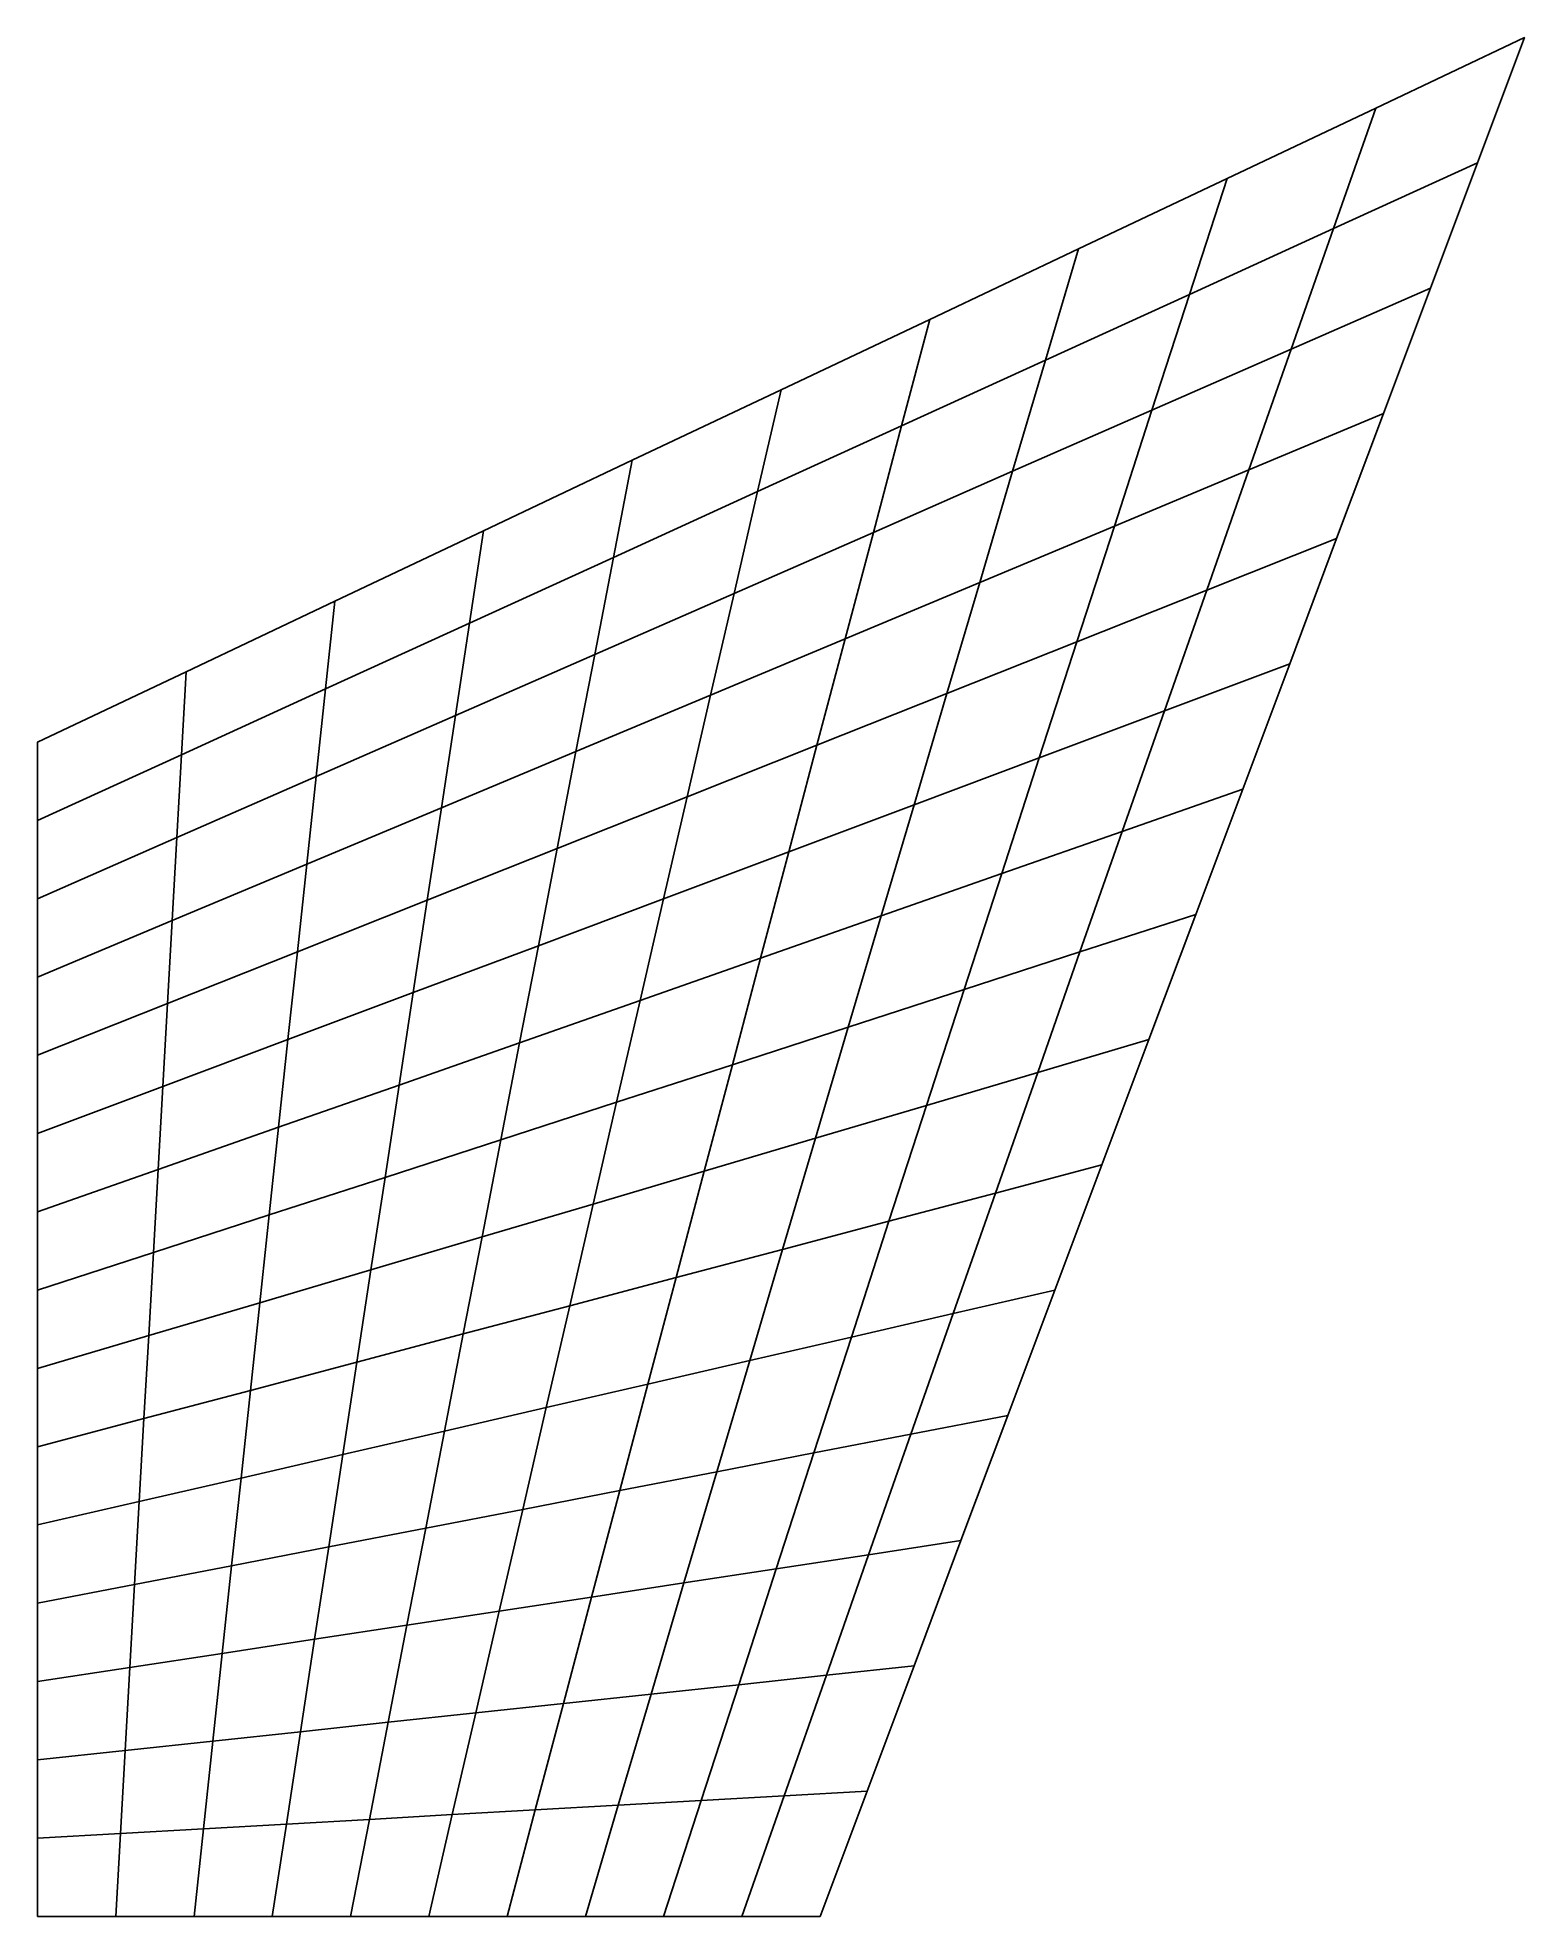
# Model space of a CAD drawing. Header units: metres. Extents: x 0 to 475, y 0 to 600.
import ezdxf

# ---------------------------------------------------------------- set-up
doc = ezdxf.new("R2010")
doc.units = ezdxf.units.M

msp = doc.modelspace()

# ---------------------------------------------------------------- linework, layer by layer
for p, q in [((475, 600, -350), (427.5, 577.5, -290)), ((460, 560, -320), (475, 600, -350)), ((427.5, 577.5, -290), (380, 555, -230)), ((414, 539, -266), (427.5, 577.5, -290)), ((427.5, 577.5, -290), (414, 539, -266)), ((460, 560, -320), (414, 539, -266)), ((414, 539, -266), (460, 560, -320)), ((445, 520, -290), (460, 560, -320)), ((380, 555, -230), (332.5, 532.5, -170)), ((368, 518, -212), (380, 555, -230)), ((380, 555, -230), (368, 518, -212)), ((414, 539, -266), (368, 518, -212)), ((368, 518, -212), (414, 539, -266)), ((400.5, 500.5, -242), (414, 539, -266)), ((414, 539, -266), (400.5, 500.5, -242)), ((332.5, 532.5, -170), (285, 510, -110)), ((322, 497, -158), (332.5, 532.5, -170)), ((332.5, 532.5, -170), (322, 497, -158)), ((368, 518, -212), (322, 497, -158)), ((322, 497, -158), (368, 518, -212)), ((356, 481, -194), (368, 518, -212)), ((368, 518, -212), (356, 481, -194)), ((445, 520, -290), (400.5, 500.5, -242)), ((400.5, 500.5, -242), (445, 520, -290)), ((430, 480, -260), (445, 520, -290)), ((285, 510, -110), (237.5, 487.5, -50)), ((276, 476, -104), (285, 510, -110)), ((285, 510, -110), (276, 476, -104)), ((400.5, 500.5, -242), (356, 481, -194)), ((356, 481, -194), (400.5, 500.5, -242)), ((387, 462, -218), (400.5, 500.5, -242)), ((400.5, 500.5, -242), (387, 462, -218)), ((322, 497, -158), (276, 476, -104)), ((276, 476, -104), (322, 497, -158)), ((311.5, 461.5, -146), (322, 497, -158)), ((322, 497, -158), (311.5, 461.5, -146)), ((237.5, 487.5, -50), (190, 465, 10)), ((230, 455, -50), (237.5, 487.5, -50)), ((237.5, 487.5, -50), (230, 455, -50)), ((356, 481, -194), (311.5, 461.5, -146)), ((311.5, 461.5, -146), (356, 481, -194)), ((344, 444, -176), (356, 481, -194)), ((356, 481, -194), (344, 444, -176)), ((430, 480, -260), (387, 462, -218)), ((387, 462, -218), (430, 480, -260)), ((415, 440, -230), (430, 480, -260)), ((276, 476, -104), (230, 455, -50)), ((230, 455, -50), (276, 476, -104)), ((267, 442, -98), (276, 476, -104)), ((276, 476, -104), (267, 442, -98)), ((190, 465, 10), (142.5, 442.5, 70)), ((184, 434, 4), (190, 465, 10)), ((190, 465, 10), (184, 434, 4)), ((387, 462, -218), (344, 444, -176)), ((344, 444, -176), (387, 462, -218)), ((373.5, 423.5, -194), (387, 462, -218)), ((387, 462, -218), (373.5, 423.5, -194)), ((311.5, 461.5, -146), (267, 442, -98)), ((267, 442, -98), (311.5, 461.5, -146)), ((301, 426, -134), (311.5, 461.5, -146)), ((311.5, 461.5, -146), (301, 426, -134)), ((230, 455, -50), (184, 434, 4)), ((184, 434, 4), (230, 455, -50)), ((222.5, 422.5, -50), (230, 455, -50)), ((230, 455, -50), (222.5, 422.5, -50)), ((344, 444, -176), (301, 426, -134)), ((301, 426, -134), (344, 444, -176)), ((332, 407, -158), (344, 444, -176)), ((344, 444, -176), (332, 407, -158)), ((142.5, 442.5, 70), (95, 420, 130)), ((138, 413, 58), (142.5, 442.5, 70)), ((142.5, 442.5, 70), (138, 413, 58)), ((267, 442, -98), (222.5, 422.5, -50)), ((222.5, 422.5, -50), (267, 442, -98)), ((258, 408, -92), (267, 442, -98)), ((267, 442, -98), (258, 408, -92)), ((415, 440, -230), (373.5, 423.5, -194)), ((373.5, 423.5, -194), (415, 440, -230)), ((400, 400, -200), (415, 440, -230)), ((184, 434, 4), (138, 413, 58)), ((138, 413, 58), (184, 434, 4)), ((178, 403, -2), (184, 434, 4)), ((184, 434, 4), (178, 403, -2)), ((301, 426, -134), (258, 408, -92)), ((258, 408, -92), (301, 426, -134)), ((290.5, 390.5, -122), (301, 426, -134)), ((301, 426, -134), (290.5, 390.5, -122)), ((95, 420, 130), (47.5, 397.5, 190)), ((92, 392, 112), (95, 420, 130)), ((95, 420, 130), (92, 392, 112)), ((222.5, 422.5, -50), (178, 403, -2)), ((178, 403, -2), (222.5, 422.5, -50)), ((215, 390, -50), (222.5, 422.5, -50)), ((222.5, 422.5, -50), (215, 390, -50)), ((373.5, 423.5, -194), (332, 407, -158)), ((332, 407, -158), (373.5, 423.5, -194)), ((360, 385, -170), (373.5, 423.5, -194)), ((373.5, 423.5, -194), (360, 385, -170)), ((138, 413, 58), (92, 392, 112)), ((92, 392, 112), (138, 413, 58)), ((133.5, 383.5, 46), (138, 413, 58)), ((138, 413, 58), (133.5, 383.5, 46)), ((258, 408, -92), (215, 390, -50)), ((215, 390, -50), (258, 408, -92)), ((249, 374, -86), (258, 408, -92)), ((258, 408, -92), (249, 374, -86)), ((178, 403, -2), (133.5, 383.5, 46)), ((133.5, 383.5, 46), (178, 403, -2)), ((172, 372, -8), (178, 403, -2)), ((178, 403, -2), (172, 372, -8)), ((332, 407, -158), (290.5, 390.5, -122)), ((290.5, 390.5, -122), (332, 407, -158)), ((320, 370, -140), (332, 407, -158)), ((332, 407, -158), (320, 370, -140)), ((47.5, 397.5, 190), (0, 375, 250)), ((46, 371, 166), (47.5, 397.5, 190)), ((47.5, 397.5, 190), (46, 371, 166)), ((400, 400, -200), (360, 385, -170)), ((360, 385, -170), (400, 400, -200)), ((385, 360, -170), (400, 400, -200)), ((92, 392, 112), (46, 371, 166)), ((46, 371, 166), (92, 392, 112)), ((89, 364, 94), (92, 392, 112)), ((92, 392, 112), (89, 364, 94)), ((215, 390, -50), (172, 372, -8)), ((172, 372, -8), (215, 390, -50)), ((207.5, 357.5, -50), (215, 390, -50)), ((215, 390, -50), (207.5, 357.5, -50)), ((290.5, 390.5, -122), (249, 374, -86)), ((249, 374, -86), (290.5, 390.5, -122)), ((280, 355, -110), (290.5, 390.5, -122)), ((290.5, 390.5, -122), (280, 355, -110)), ((360, 385, -170), (320, 370, -140)), ((320, 370, -140), (360, 385, -170)), ((346.5, 346.5, -146), (360, 385, -170)), ((360, 385, -170), (346.5, 346.5, -146)), ((133.5, 383.5, 46), (89, 364, 94)), ((89, 364, 94), (133.5, 383.5, 46)), ((129, 354, 34), (133.5, 383.5, 46)), ((133.5, 383.5, 46), (129, 354, 34)), ((0, 375, 250), (0, 350, 220)), ((172, 372, -8), (129, 354, 34)), ((129, 354, 34), (172, 372, -8)), ((166, 341, -14), (172, 372, -8)), ((172, 372, -8), (166, 341, -14)), ((249, 374, -86), (207.5, 357.5, -50)), ((207.5, 357.5, -50), (249, 374, -86)), ((240, 340, -80), (249, 374, -86)), ((249, 374, -86), (240, 340, -80)), ((46, 371, 166), (0, 350, 220)), ((0, 350, 220), (46, 371, 166)), ((44.5, 344.5, 142), (46, 371, 166)), ((46, 371, 166), (44.5, 344.5, 142)), ((320, 370, -140), (280, 355, -110)), ((280, 355, -110), (320, 370, -140)), ((308, 333, -122), (320, 370, -140)), ((320, 370, -140), (308, 333, -122)), ((89, 364, 94), (44.5, 344.5, 142)), ((44.5, 344.5, 142), (89, 364, 94)), ((86, 336, 76), (89, 364, 94)), ((89, 364, 94), (86, 336, 76)), ((385, 360, -170), (346.5, 346.5, -146)), ((346.5, 346.5, -146), (385, 360, -170)), ((370, 320, -140), (385, 360, -170)), ((129, 354, 34), (86, 336, 76)), ((86, 336, 76), (129, 354, 34)), ((124.5, 324.5, 22), (129, 354, 34)), ((129, 354, 34), (124.5, 324.5, 22)), ((207.5, 357.5, -50), (166, 341, -14)), ((166, 341, -14), (207.5, 357.5, -50)), ((200, 325, -50), (207.5, 357.5, -50)), ((207.5, 357.5, -50), (200, 325, -50)), ((280, 355, -110), (240, 340, -80)), ((240, 340, -80), (280, 355, -110)), ((269.5, 319.5, -98), (280, 355, -110)), ((280, 355, -110), (269.5, 319.5, -98)), ((0, 350, 220), (0, 325, 190)), ((44.5, 344.5, 142), (0, 325, 190)), ((0, 325, 190), (44.5, 344.5, 142)), ((43, 318, 118), (44.5, 344.5, 142)), ((44.5, 344.5, 142), (43, 318, 118)), ((346.5, 346.5, -146), (308, 333, -122)), ((308, 333, -122), (346.5, 346.5, -146)), ((333, 308, -122), (346.5, 346.5, -146)), ((346.5, 346.5, -146), (333, 308, -122)), ((86, 336, 76), (43, 318, 118)), ((43, 318, 118), (86, 336, 76)), ((83, 308, 58), (86, 336, 76)), ((86, 336, 76), (83, 308, 58)), ((166, 341, -14), (124.5, 324.5, 22)), ((124.5, 324.5, 22), (166, 341, -14)), ((160, 310, -20), (166, 341, -14)), ((166, 341, -14), (160, 310, -20)), ((240, 340, -80), (200, 325, -50)), ((200, 325, -50), (240, 340, -80)), ((231, 306, -74), (240, 340, -80)), ((240, 340, -80), (231, 306, -74)), ((308, 333, -122), (269.5, 319.5, -98)), ((269.5, 319.5, -98), (308, 333, -122)), ((296, 296, -104), (308, 333, -122)), ((308, 333, -122), (296, 296, -104)), ((0, 325, 190), (0, 300, 160)), ((124.5, 324.5, 22), (83, 308, 58)), ((83, 308, 58), (124.5, 324.5, 22)), ((120, 295, 10), (124.5, 324.5, 22)), ((124.5, 324.5, 22), (120, 295, 10)), ((200, 325, -50), (160, 310, -20)), ((160, 310, -20), (200, 325, -50)), ((192.5, 292.5, -50), (200, 325, -50)), ((200, 325, -50), (192.5, 292.5, -50)), ((43, 318, 118), (0, 300, 160)), ((0, 300, 160), (43, 318, 118)), ((41.5, 291.5, 94), (43, 318, 118)), ((43, 318, 118), (41.5, 291.5, 94)), ((269.5, 319.5, -98), (231, 306, -74)), ((231, 306, -74), (269.5, 319.5, -98)), ((259, 284, -86), (269.5, 319.5, -98)), ((269.5, 319.5, -98), (259, 284, -86)), ((370, 320, -140), (333, 308, -122)), ((333, 308, -122), (370, 320, -140)), ((355, 280, -110), (370, 320, -140)), ((83, 308, 58), (41.5, 291.5, 94)), ((41.5, 291.5, 94), (83, 308, 58)), ((80, 280, 40), (83, 308, 58)), ((83, 308, 58), (80, 280, 40)), ((160, 310, -20), (120, 295, 10)), ((120, 295, 10), (160, 310, -20)), ((154, 279, -26), (160, 310, -20)), ((160, 310, -20), (154, 279, -26)), ((231, 306, -74), (192.5, 292.5, -50)), ((192.5, 292.5, -50), (231, 306, -74)), ((222, 272, -68), (231, 306, -74)), ((231, 306, -74), (222, 272, -68)), ((333, 308, -122), (296, 296, -104)), ((296, 296, -104), (333, 308, -122)), ((319.5, 269.5, -98), (333, 308, -122)), ((333, 308, -122), (319.5, 269.5, -98)), ((0, 300, 160), (0, 275, 130)), ((120, 295, 10), (80, 280, 40)), ((80, 280, 40), (120, 295, 10)), ((115.5, 265.5, -2), (120, 295, 10)), ((120, 295, 10), (115.5, 265.5, -2)), ((296, 296, -104), (259, 284, -86)), ((259, 284, -86), (296, 296, -104)), ((284, 259, -86), (296, 296, -104)), ((296, 296, -104), (284, 259, -86)), ((41.5, 291.5, 94), (0, 275, 130)), ((0, 275, 130), (41.5, 291.5, 94)), ((40, 265, 70), (41.5, 291.5, 94)), ((41.5, 291.5, 94), (40, 265, 70)), ((192.5, 292.5, -50), (154, 279, -26)), ((154, 279, -26), (192.5, 292.5, -50)), ((185, 260, -50), (192.5, 292.5, -50)), ((192.5, 292.5, -50), (185, 260, -50)), ((259, 284, -86), (222, 272, -68)), ((222, 272, -68), (259, 284, -86)), ((248.5, 248.5, -74), (259, 284, -86)), ((259, 284, -86), (248.5, 248.5, -74)), ((80, 280, 40), (40, 265, 70)), ((40, 265, 70), (80, 280, 40)), ((77, 252, 22), (80, 280, 40)), ((80, 280, 40), (77, 252, 22)), ((154, 279, -26), (115.5, 265.5, -2)), ((115.5, 265.5, -2), (154, 279, -26)), ((148, 248, -32), (154, 279, -26)), ((154, 279, -26), (148, 248, -32)), ((355, 280, -110), (319.5, 269.5, -98)), ((319.5, 269.5, -98), (355, 280, -110)), ((340, 240, -80), (355, 280, -110)), ((0, 275, 130), (0, 250, 100)), ((222, 272, -68), (185, 260, -50)), ((185, 260, -50), (222, 272, -68)), ((213, 238, -62), (222, 272, -68)), ((222, 272, -68), (213, 238, -62)), ((40, 265, 70), (0, 250, 100)), ((0, 250, 100), (40, 265, 70)), ((38.5, 238.5, 46), (40, 265, 70)), ((40, 265, 70), (38.5, 238.5, 46)), ((115.5, 265.5, -2), (77, 252, 22)), ((77, 252, 22), (115.5, 265.5, -2)), ((111, 236, -14), (115.5, 265.5, -2)), ((115.5, 265.5, -2), (111, 236, -14)), ((319.5, 269.5, -98), (284, 259, -86)), ((284, 259, -86), (319.5, 269.5, -98)), ((306, 231, -74), (319.5, 269.5, -98)), ((319.5, 269.5, -98), (306, 231, -74)), ((185, 260, -50), (148, 248, -32)), ((148, 248, -32), (185, 260, -50)), ((177.5, 227.5, -50), (185, 260, -50)), ((185, 260, -50), (177.5, 227.5, -50)), ((284, 259, -86), (248.5, 248.5, -74)), ((248.5, 248.5, -74), (284, 259, -86)), ((272, 222, -68), (284, 259, -86)), ((284, 259, -86), (272, 222, -68)), ((77, 252, 22), (38.5, 238.5, 46)), ((38.5, 238.5, 46), (77, 252, 22)), ((74, 224, 4), (77, 252, 22)), ((77, 252, 22), (74, 224, 4)), ((0, 250, 100), (0, 225, 70)), ((148, 248, -32), (111, 236, -14)), ((111, 236, -14), (148, 248, -32)), ((142, 217, -38), (148, 248, -32)), ((148, 248, -32), (142, 217, -38)), ((248.5, 248.5, -74), (213, 238, -62)), ((213, 238, -62), (248.5, 248.5, -74)), ((238, 213, -62), (248.5, 248.5, -74)), ((248.5, 248.5, -74), (238, 213, -62)), ((340, 240, -80), (306, 231, -74)), ((306, 231, -74), (340, 240, -80)), ((325, 200, -50), (340, 240, -80)), ((38.5, 238.5, 46), (0, 225, 70)), ((0, 225, 70), (38.5, 238.5, 46)), ((37, 212, 22), (38.5, 238.5, 46)), ((38.5, 238.5, 46), (37, 212, 22)), ((111, 236, -14), (74, 224, 4)), ((74, 224, 4), (111, 236, -14)), ((106.5, 206.5, -26), (111, 236, -14)), ((111, 236, -14), (106.5, 206.5, -26)), ((213, 238, -62), (177.5, 227.5, -50)), ((177.5, 227.5, -50), (213, 238, -62)), ((204, 204, -56), (213, 238, -62)), ((213, 238, -62), (204, 204, -56)), ((306, 231, -74), (272, 222, -68)), ((272, 222, -68), (306, 231, -74)), ((292.5, 192.5, -50), (306, 231, -74)), ((306, 231, -74), (292.5, 192.5, -50)), ((0, 225, 70), (0, 200, 40)), ((74, 224, 4), (37, 212, 22)), ((37, 212, 22), (74, 224, 4)), ((71, 196, -14), (74, 224, 4)), ((74, 224, 4), (71, 196, -14)), ((177.5, 227.5, -50), (142, 217, -38)), ((142, 217, -38), (177.5, 227.5, -50)), ((170, 195, -50), (177.5, 227.5, -50)), ((177.5, 227.5, -50), (170, 195, -50)), ((272, 222, -68), (238, 213, -62)), ((238, 213, -62), (272, 222, -68)), ((260, 185, -50), (272, 222, -68)), ((272, 222, -68), (260, 185, -50)), ((142, 217, -38), (106.5, 206.5, -26)), ((106.5, 206.5, -26), (142, 217, -38)), ((136, 186, -44), (142, 217, -38)), ((142, 217, -38), (136, 186, -44)), ((37, 212, 22), (0, 200, 40)), ((0, 200, 40), (37, 212, 22)), ((35.5, 185.5, -2), (37, 212, 22)), ((37, 212, 22), (35.5, 185.5, -2)), ((238, 213, -62), (204, 204, -56)), ((204, 204, -56), (238, 213, -62)), ((227.5, 177.5, -50), (238, 213, -62)), ((238, 213, -62), (227.5, 177.5, -50)), ((106.5, 206.5, -26), (71, 196, -14)), ((71, 196, -14), (106.5, 206.5, -26)), ((102, 177, -38), (106.5, 206.5, -26)), ((106.5, 206.5, -26), (102, 177, -38)), ((204, 204, -56), (170, 195, -50)), ((170, 195, -50), (204, 204, -56)), ((195, 170, -50), (204, 204, -56)), ((204, 204, -56), (195, 170, -50)), ((0, 200, 40), (0, 175, 10)), ((325, 200, -50), (292.5, 192.5, -50)), ((292.5, 192.5, -50), (325, 200, -50)), ((310, 160, -20), (325, 200, -50)), ((71, 196, -14), (35.5, 185.5, -2)), ((35.5, 185.5, -2), (71, 196, -14)), ((68, 168, -32), (71, 196, -14)), ((71, 196, -14), (68, 168, -32)), ((170, 195, -50), (136, 186, -44)), ((136, 186, -44), (170, 195, -50)), ((162.5, 162.5, -50), (170, 195, -50)), ((170, 195, -50), (162.5, 162.5, -50)), ((292.5, 192.5, -50), (260, 185, -50)), ((260, 185, -50), (292.5, 192.5, -50)), ((279, 154, -26), (292.5, 192.5, -50)), ((292.5, 192.5, -50), (279, 154, -26)), ((136, 186, -44), (102, 177, -38)), ((102, 177, -38), (136, 186, -44)), ((130, 155, -50), (136, 186, -44)), ((136, 186, -44), (130, 155, -50)), ((35.5, 185.5, -2), (0, 175, 10)), ((0, 175, 10), (35.5, 185.5, -2)), ((34, 159, -26), (35.5, 185.5, -2)), ((35.5, 185.5, -2), (34, 159, -26)), ((260, 185, -50), (227.5, 177.5, -50)), ((227.5, 177.5, -50), (260, 185, -50)), ((248, 148, -32), (260, 185, -50)), ((260, 185, -50), (248, 148, -32)), ((0, 175, 10), (0, 150, -20)), ((102, 177, -38), (68, 168, -32)), ((68, 168, -32), (102, 177, -38)), ((97.5, 147.5, -50), (102, 177, -38)), ((102, 177, -38), (97.5, 147.5, -50)), ((227.5, 177.5, -50), (195, 170, -50)), ((195, 170, -50), (227.5, 177.5, -50)), ((217, 142, -38), (227.5, 177.5, -50)), ((227.5, 177.5, -50), (217, 142, -38)), ((68, 168, -32), (34, 159, -26)), ((34, 159, -26), (68, 168, -32)), ((65, 140, -50), (68, 168, -32)), ((68, 168, -32), (65, 140, -50)), ((195, 170, -50), (162.5, 162.5, -50)), ((162.5, 162.5, -50), (195, 170, -50)), ((186, 136, -44), (195, 170, -50)), ((195, 170, -50), (186, 136, -44)), ((162.5, 162.5, -50), (130, 155, -50)), ((130, 155, -50), (162.5, 162.5, -50)), ((155, 130, -50), (162.5, 162.5, -50)), ((162.5, 162.5, -50), (155, 130, -50)), ((34, 159, -26), (0, 150, -20)), ((0, 150, -20), (34, 159, -26)), ((32.5, 132.5, -50), (34, 159, -26)), ((34, 159, -26), (32.5, 132.5, -50)), ((310, 160, -20), (279, 154, -26)), ((279, 154, -26), (310, 160, -20)), ((295, 120, 10), (310, 160, -20)), ((0, 150, -20), (0, 125, -50)), ((130, 155, -50), (97.5, 147.5, -50)), ((97.5, 147.5, -50), (130, 155, -50)), ((124, 124, -56), (130, 155, -50)), ((130, 155, -50), (124, 124, -56)), ((279, 154, -26), (248, 148, -32)), ((248, 148, -32), (279, 154, -26)), ((265.5, 115.5, -2), (279, 154, -26)), ((279, 154, -26), (265.5, 115.5, -2)), ((97.5, 147.5, -50), (65, 140, -50)), ((65, 140, -50), (97.5, 147.5, -50)), ((93, 118, -62), (97.5, 147.5, -50)), ((97.5, 147.5, -50), (93, 118, -62)), ((248, 148, -32), (217, 142, -38)), ((217, 142, -38), (248, 148, -32)), ((236, 111, -14), (248, 148, -32)), ((248, 148, -32), (236, 111, -14)), ((65, 140, -50), (32.5, 132.5, -50)), ((32.5, 132.5, -50), (65, 140, -50)), ((62, 112, -68), (65, 140, -50)), ((65, 140, -50), (62, 112, -68)), ((217, 142, -38), (186, 136, -44)), ((186, 136, -44), (217, 142, -38)), ((206.5, 106.5, -26), (217, 142, -38)), ((217, 142, -38), (206.5, 106.5, -26)), ((32.5, 132.5, -50), (0, 125, -50)), ((0, 125, -50), (32.5, 132.5, -50)), ((31, 106, -74), (32.5, 132.5, -50)), ((32.5, 132.5, -50), (31, 106, -74)), ((186, 136, -44), (155, 130, -50)), ((155, 130, -50), (186, 136, -44)), ((177, 102, -38), (186, 136, -44)), ((186, 136, -44), (177, 102, -38)), ((155, 130, -50), (124, 124, -56)), ((124, 124, -56), (155, 130, -50)), ((147.5, 97.5, -50), (155, 130, -50)), ((155, 130, -50), (147.5, 97.5, -50)), ((0, 125, -50), (0, 100, -80)), ((124, 124, -56), (93, 118, -62)), ((93, 118, -62), (124, 124, -56)), ((118, 93, -62), (124, 124, -56)), ((124, 124, -56), (118, 93, -62)), ((295, 120, 10), (265.5, 115.5, -2)), ((265.5, 115.5, -2), (295, 120, 10)), ((280, 80, 40), (295, 120, 10)), ((93, 118, -62), (62, 112, -68)), ((62, 112, -68), (93, 118, -62)), ((88.5, 88.5, -74), (93, 118, -62)), ((93, 118, -62), (88.5, 88.5, -74)), ((265.5, 115.5, -2), (236, 111, -14)), ((236, 111, -14), (265.5, 115.5, -2)), ((252, 77, 22), (265.5, 115.5, -2)), ((265.5, 115.5, -2), (252, 77, 22)), ((62, 112, -68), (31, 106, -74)), ((31, 106, -74), (62, 112, -68)), ((59, 84, -86), (62, 112, -68)), ((62, 112, -68), (59, 84, -86)), ((236, 111, -14), (206.5, 106.5, -26)), ((206.5, 106.5, -26), (236, 111, -14)), ((224, 74, 4), (236, 111, -14)), ((236, 111, -14), (224, 74, 4)), ((31, 106, -74), (0, 100, -80)), ((0, 100, -80), (31, 106, -74)), ((29.5, 79.5, -98), (31, 106, -74)), ((31, 106, -74), (29.5, 79.5, -98)), ((177, 102, -38), (147.5, 97.5, -50)), ((147.5, 97.5, -50), (177, 102, -38)), ((168, 68, -32), (177, 102, -38)), ((177, 102, -38), (168, 68, -32)), ((206.5, 106.5, -26), (177, 102, -38)), ((177, 102, -38), (206.5, 106.5, -26)), ((196, 71, -14), (206.5, 106.5, -26)), ((206.5, 106.5, -26), (196, 71, -14)), ((0, 100, -80), (0, 75, -110)), ((147.5, 97.5, -50), (118, 93, -62)), ((118, 93, -62), (147.5, 97.5, -50)), ((140, 65, -50), (147.5, 97.5, -50)), ((147.5, 97.5, -50), (140, 65, -50)), ((118, 93, -62), (88.5, 88.5, -74)), ((88.5, 88.5, -74), (118, 93, -62)), ((112, 62, -68), (118, 93, -62)), ((118, 93, -62), (112, 62, -68)), ((59, 84, -86), (29.5, 79.5, -98)), ((29.5, 79.5, -98), (59, 84, -86)), ((56, 56, -104), (59, 84, -86)), ((59, 84, -86), (56, 56, -104)), ((88.5, 88.5, -74), (59, 84, -86)), ((59, 84, -86), (88.5, 88.5, -74)), ((84, 59, -86), (88.5, 88.5, -74)), ((88.5, 88.5, -74), (84, 59, -86)), ((29.5, 79.5, -98), (0, 75, -110)), ((0, 75, -110), (29.5, 79.5, -98)), ((28, 53, -122), (29.5, 79.5, -98)), ((29.5, 79.5, -98), (28, 53, -122)), ((280, 80, 40), (252, 77, 22)), ((252, 77, 22), (280, 80, 40)), ((265, 40, 70), (280, 80, 40)), ((0, 75, -110), (0, 50, -140)), ((224, 74, 4), (196, 71, -14)), ((196, 71, -14), (224, 74, 4)), ((212, 37, 22), (224, 74, 4)), ((224, 74, 4), (212, 37, 22)), ((252, 77, 22), (224, 74, 4)), ((224, 74, 4), (252, 77, 22)), ((238.5, 38.5, 46), (252, 77, 22)), ((252, 77, 22), (238.5, 38.5, 46)), ((168, 68, -32), (140, 65, -50)), ((140, 65, -50), (168, 68, -32)), ((159, 34, -26), (168, 68, -32)), ((168, 68, -32), (159, 34, -26)), ((196, 71, -14), (168, 68, -32)), ((168, 68, -32), (196, 71, -14)), ((185.5, 35.5, -2), (196, 71, -14)), ((196, 71, -14), (185.5, 35.5, -2)), ((112, 62, -68), (84, 59, -86)), ((84, 59, -86), (112, 62, -68)), ((106, 31, -74), (112, 62, -68)), ((112, 62, -68), (106, 31, -74)), ((140, 65, -50), (112, 62, -68)), ((112, 62, -68), (140, 65, -50)), ((132.5, 32.5, -50), (140, 65, -50)), ((140, 65, -50), (132.5, 32.5, -50)), ((56, 56, -104), (28, 53, -122)), ((28, 53, -122), (56, 56, -104)), ((53, 28, -122), (56, 56, -104)), ((56, 56, -104), (53, 28, -122)), ((84, 59, -86), (56, 56, -104)), ((56, 56, -104), (84, 59, -86)), ((79.5, 29.5, -98), (84, 59, -86)), ((84, 59, -86), (79.5, 29.5, -98)), ((28, 53, -122), (0, 50, -140)), ((0, 50, -140), (28, 53, -122)), ((0, 50, -140), (0, 25, -170)), ((26.5, 26.5, -146), (28, 53, -122)), ((28, 53, -122), (26.5, 26.5, -146)), ((212, 37, 22), (185.5, 35.5, -2)), ((185.5, 35.5, -2), (212, 37, 22)), ((200, 0, 40), (212, 37, 22)), ((212, 37, 22), (200, 0, 40)), ((238.5, 38.5, 46), (212, 37, 22)), ((212, 37, 22), (238.5, 38.5, 46)), ((225, 0, 70), (238.5, 38.5, 46)), ((238.5, 38.5, 46), (225, 0, 70)), ((265, 40, 70), (238.5, 38.5, 46)), ((238.5, 38.5, 46), (265, 40, 70)), ((250, 0, 100), (265, 40, 70)), ((106, 31, -74), (79.5, 29.5, -98)), ((79.5, 29.5, -98), (106, 31, -74)), ((100, 0, -80), (106, 31, -74)), ((106, 31, -74), (100, 0, -80)), ((132.5, 32.5, -50), (106, 31, -74)), ((106, 31, -74), (132.5, 32.5, -50)), ((125, 0, -50), (132.5, 32.5, -50)), ((132.5, 32.5, -50), (125, 0, -50)), ((159, 34, -26), (132.5, 32.5, -50)), ((132.5, 32.5, -50), (159, 34, -26)), ((150, 0, -20), (159, 34, -26)), ((159, 34, -26), (150, 0, -20)), ((185.5, 35.5, -2), (159, 34, -26)), ((159, 34, -26), (185.5, 35.5, -2)), ((175, 0, 10), (185.5, 35.5, -2)), ((185.5, 35.5, -2), (175, 0, 10)), ((26.5, 26.5, -146), (0, 25, -170)), ((0, 25, -170), (26.5, 26.5, -146)), ((0, 25, -170), (0, 0, -200)), ((25, 0, -170), (26.5, 26.5, -146)), ((26.5, 26.5, -146), (25, 0, -170)), ((53, 28, -122), (26.5, 26.5, -146)), ((26.5, 26.5, -146), (53, 28, -122)), ((50, 0, -140), (53, 28, -122)), ((53, 28, -122), (50, 0, -140)), ((79.5, 29.5, -98), (53, 28, -122)), ((53, 28, -122), (79.5, 29.5, -98)), ((75, 0, -110), (79.5, 29.5, -98)), ((79.5, 29.5, -98), (75, 0, -110)), ((0, 0, -200), (25, 0, -170)), ((25, 0, -170), (50, 0, -140)), ((50, 0, -140), (75, 0, -110)), ((75, 0, -110), (100, 0, -80)), ((100, 0, -80), (125, 0, -50)), ((125, 0, -50), (150, 0, -20)), ((150, 0, -20), (175, 0, 10)), ((175, 0, 10), (200, 0, 40)), ((200, 0, 40), (225, 0, 70)), ((225, 0, 70), (250, 0, 100))]:
    msp.add_line(p, q)
for points in [[(414, 539, -266), (460, 560, -320), (475, 600, -350), (427.5, 577.5, -290)], [(368, 518, -212), (414, 539, -266), (427.5, 577.5, -290), (380, 555, -230)], [(400.5, 500.5, -242), (445, 520, -290), (460, 560, -320), (414, 539, -266)], [(322, 497, -158), (368, 518, -212), (380, 555, -230), (332.5, 532.5, -170)], [(356, 481, -194), (400.5, 500.5, -242), (414, 539, -266), (368, 518, -212)], [(276, 476, -104), (322, 497, -158), (332.5, 532.5, -170), (285, 510, -110)], [(311.5, 461.5, -146), (356, 481, -194), (368, 518, -212), (322, 497, -158)], [(387, 462, -218), (430, 480, -260), (445, 520, -290), (400.5, 500.5, -242)], [(230, 455, -50), (276, 476, -104), (285, 510, -110), (237.5, 487.5, -50)], [(344, 444, -176), (387, 462, -218), (400.5, 500.5, -242), (356, 481, -194)], [(267, 442, -98), (311.5, 461.5, -146), (322, 497, -158), (276, 476, -104)], [(184, 434, 4), (230, 455, -50), (237.5, 487.5, -50), (190, 465, 10)], [(301, 426, -134), (344, 444, -176), (356, 481, -194), (311.5, 461.5, -146)], [(373.5, 423.5, -194), (415, 440, -230), (430, 480, -260), (387, 462, -218)], [(222.5, 422.5, -50), (267, 442, -98), (276, 476, -104), (230, 455, -50)], [(138, 413, 58), (184, 434, 4), (190, 465, 10), (142.5, 442.5, 70)], [(332, 407, -158), (373.5, 423.5, -194), (387, 462, -218), (344, 444, -176)], [(258, 408, -92), (301, 426, -134), (311.5, 461.5, -146), (267, 442, -98)], [(178, 403, -2), (222.5, 422.5, -50), (230, 455, -50), (184, 434, 4)], [(290.5, 390.5, -122), (332, 407, -158), (344, 444, -176), (301, 426, -134)], [(92, 392, 112), (138, 413, 58), (142.5, 442.5, 70), (95, 420, 130)], [(215, 390, -50), (258, 408, -92), (267, 442, -98), (222.5, 422.5, -50)], [(360, 385, -170), (400, 400, -200), (415, 440, -230), (373.5, 423.5, -194)], [(133.5, 383.5, 46), (178, 403, -2), (184, 434, 4), (138, 413, 58)], [(249, 374, -86), (290.5, 390.5, -122), (301, 426, -134), (258, 408, -92)], [(46, 371, 166), (92, 392, 112), (95, 420, 130), (47.5, 397.5, 190)], [(172, 372, -8), (215, 390, -50), (222.5, 422.5, -50), (178, 403, -2)], [(320, 370, -140), (360, 385, -170), (373.5, 423.5, -194), (332, 407, -158)], [(89, 364, 94), (133.5, 383.5, 46), (138, 413, 58), (92, 392, 112)], [(207.5, 357.5, -50), (249, 374, -86), (258, 408, -92), (215, 390, -50)], [(129, 354, 34), (172, 372, -8), (178, 403, -2), (133.5, 383.5, 46)], [(280, 355, -110), (320, 370, -140), (332, 407, -158), (290.5, 390.5, -122)], [(0, 350, 220), (46, 371, 166), (47.5, 397.5, 190), (0, 375, 250)], [(346.5, 346.5, -146), (385, 360, -170), (400, 400, -200), (360, 385, -170)], [(44.5, 344.5, 142), (89, 364, 94), (92, 392, 112), (46, 371, 166)], [(166, 341, -14), (207.5, 357.5, -50), (215, 390, -50), (172, 372, -8)], [(240, 340, -80), (280, 355, -110), (290.5, 390.5, -122), (249, 374, -86)], [(308, 333, -122), (346.5, 346.5, -146), (360, 385, -170), (320, 370, -140)], [(86, 336, 76), (129, 354, 34), (133.5, 383.5, 46), (89, 364, 94)], [(124.5, 324.5, 22), (166, 341, -14), (172, 372, -8), (129, 354, 34)], [(200, 325, -50), (240, 340, -80), (249, 374, -86), (207.5, 357.5, -50)], [(0, 325, 190), (44.5, 344.5, 142), (46, 371, 166), (0, 350, 220)], [(269.5, 319.5, -98), (308, 333, -122), (320, 370, -140), (280, 355, -110)], [(43, 318, 118), (86, 336, 76), (89, 364, 94), (44.5, 344.5, 142)], [(333, 308, -122), (370, 320, -140), (385, 360, -170), (346.5, 346.5, -146)], [(83, 308, 58), (124.5, 324.5, 22), (129, 354, 34), (86, 336, 76)], [(160, 310, -20), (200, 325, -50), (207.5, 357.5, -50), (166, 341, -14)], [(231, 306, -74), (269.5, 319.5, -98), (280, 355, -110), (240, 340, -80)], [(0, 300, 160), (43, 318, 118), (44.5, 344.5, 142), (0, 325, 190)], [(296, 296, -104), (333, 308, -122), (346.5, 346.5, -146), (308, 333, -122)], [(41.5, 291.5, 94), (83, 308, 58), (86, 336, 76), (43, 318, 118)], [(120, 295, 10), (160, 310, -20), (166, 341, -14), (124.5, 324.5, 22)], [(192.5, 292.5, -50), (231, 306, -74), (240, 340, -80), (200, 325, -50)], [(259, 284, -86), (296, 296, -104), (308, 333, -122), (269.5, 319.5, -98)], [(80, 280, 40), (120, 295, 10), (124.5, 324.5, 22), (83, 308, 58)], [(154, 279, -26), (192.5, 292.5, -50), (200, 325, -50), (160, 310, -20)], [(0, 275, 130), (41.5, 291.5, 94), (43, 318, 118), (0, 300, 160)], [(222, 272, -68), (259, 284, -86), (269.5, 319.5, -98), (231, 306, -74)], [(319.5, 269.5, -98), (355, 280, -110), (370, 320, -140), (333, 308, -122)], [(40, 265, 70), (80, 280, 40), (83, 308, 58), (41.5, 291.5, 94)], [(115.5, 265.5, -2), (154, 279, -26), (160, 310, -20), (120, 295, 10)], [(185, 260, -50), (222, 272, -68), (231, 306, -74), (192.5, 292.5, -50)], [(284, 259, -86), (319.5, 269.5, -98), (333, 308, -122), (296, 296, -104)], [(77, 252, 22), (115.5, 265.5, -2), (120, 295, 10), (80, 280, 40)], [(248.5, 248.5, -74), (284, 259, -86), (296, 296, -104), (259, 284, -86)], [(0, 250, 100), (40, 265, 70), (41.5, 291.5, 94), (0, 275, 130)], [(148, 248, -32), (185, 260, -50), (192.5, 292.5, -50), (154, 279, -26)], [(213, 238, -62), (248.5, 248.5, -74), (259, 284, -86), (222, 272, -68)], [(38.5, 238.5, 46), (77, 252, 22), (80, 280, 40), (40, 265, 70)], [(111, 236, -14), (148, 248, -32), (154, 279, -26), (115.5, 265.5, -2)], [(306, 231, -74), (340, 240, -80), (355, 280, -110), (319.5, 269.5, -98)], [(177.5, 227.5, -50), (213, 238, -62), (222, 272, -68), (185, 260, -50)], [(0, 225, 70), (38.5, 238.5, 46), (40, 265, 70), (0, 250, 100)], [(74, 224, 4), (111, 236, -14), (115.5, 265.5, -2), (77, 252, 22)], [(272, 222, -68), (306, 231, -74), (319.5, 269.5, -98), (284, 259, -86)], [(142, 217, -38), (177.5, 227.5, -50), (185, 260, -50), (148, 248, -32)], [(238, 213, -62), (272, 222, -68), (284, 259, -86), (248.5, 248.5, -74)], [(37, 212, 22), (74, 224, 4), (77, 252, 22), (38.5, 238.5, 46)], [(106.5, 206.5, -26), (142, 217, -38), (148, 248, -32), (111, 236, -14)], [(204, 204, -56), (238, 213, -62), (248.5, 248.5, -74), (213, 238, -62)], [(292.5, 192.5, -50), (325, 200, -50), (340, 240, -80), (306, 231, -74)], [(0, 200, 40), (37, 212, 22), (38.5, 238.5, 46), (0, 225, 70)], [(71, 196, -14), (106.5, 206.5, -26), (111, 236, -14), (74, 224, 4)], [(170, 195, -50), (204, 204, -56), (213, 238, -62), (177.5, 227.5, -50)], [(260, 185, -50), (292.5, 192.5, -50), (306, 231, -74), (272, 222, -68)], [(35.5, 185.5, -2), (71, 196, -14), (74, 224, 4), (37, 212, 22)], [(136, 186, -44), (170, 195, -50), (177.5, 227.5, -50), (142, 217, -38)], [(227.5, 177.5, -50), (260, 185, -50), (272, 222, -68), (238, 213, -62)], [(102, 177, -38), (136, 186, -44), (142, 217, -38), (106.5, 206.5, -26)], [(0, 175, 10), (35.5, 185.5, -2), (37, 212, 22), (0, 200, 40)], [(195, 170, -50), (227.5, 177.5, -50), (238, 213, -62), (204, 204, -56)], [(68, 168, -32), (102, 177, -38), (106.5, 206.5, -26), (71, 196, -14)], [(162.5, 162.5, -50), (195, 170, -50), (204, 204, -56), (170, 195, -50)], [(279, 154, -26), (310, 160, -20), (325, 200, -50), (292.5, 192.5, -50)], [(34, 159, -26), (68, 168, -32), (71, 196, -14), (35.5, 185.5, -2)], [(130, 155, -50), (162.5, 162.5, -50), (170, 195, -50), (136, 186, -44)], [(248, 148, -32), (279, 154, -26), (292.5, 192.5, -50), (260, 185, -50)], [(97.5, 147.5, -50), (130, 155, -50), (136, 186, -44), (102, 177, -38)], [(0, 150, -20), (34, 159, -26), (35.5, 185.5, -2), (0, 175, 10)], [(217, 142, -38), (248, 148, -32), (260, 185, -50), (227.5, 177.5, -50)], [(65, 140, -50), (97.5, 147.5, -50), (102, 177, -38), (68, 168, -32)], [(186, 136, -44), (217, 142, -38), (227.5, 177.5, -50), (195, 170, -50)], [(32.5, 132.5, -50), (65, 140, -50), (68, 168, -32), (34, 159, -26)], [(155, 130, -50), (186, 136, -44), (195, 170, -50), (162.5, 162.5, -50)], [(124, 124, -56), (155, 130, -50), (162.5, 162.5, -50), (130, 155, -50)], [(0, 125, -50), (32.5, 132.5, -50), (34, 159, -26), (0, 150, -20)], [(265.5, 115.5, -2), (295, 120, 10), (310, 160, -20), (279, 154, -26)], [(93, 118, -62), (124, 124, -56), (130, 155, -50), (97.5, 147.5, -50)], [(236, 111, -14), (265.5, 115.5, -2), (279, 154, -26), (248, 148, -32)], [(62, 112, -68), (93, 118, -62), (97.5, 147.5, -50), (65, 140, -50)], [(206.5, 106.5, -26), (236, 111, -14), (248, 148, -32), (217, 142, -38)], [(31, 106, -74), (62, 112, -68), (65, 140, -50), (32.5, 132.5, -50)], [(177, 102, -38), (206.5, 106.5, -26), (217, 142, -38), (186, 136, -44)], [(0, 100, -80), (31, 106, -74), (32.5, 132.5, -50), (0, 125, -50)], [(147.5, 97.5, -50), (177, 102, -38), (186, 136, -44), (155, 130, -50)], [(118, 93, -62), (147.5, 97.5, -50), (155, 130, -50), (124, 124, -56)], [(88.5, 88.5, -74), (118, 93, -62), (124, 124, -56), (93, 118, -62)], [(252, 77, 22), (280, 80, 40), (295, 120, 10), (265.5, 115.5, -2)], [(59, 84, -86), (88.5, 88.5, -74), (93, 118, -62), (62, 112, -68)], [(224, 74, 4), (252, 77, 22), (265.5, 115.5, -2), (236, 111, -14)], [(29.5, 79.5, -98), (59, 84, -86), (62, 112, -68), (31, 106, -74)], [(196, 71, -14), (224, 74, 4), (236, 111, -14), (206.5, 106.5, -26)], [(0, 75, -110), (29.5, 79.5, -98), (31, 106, -74), (0, 100, -80)], [(140, 65, -50), (168, 68, -32), (177, 102, -38), (147.5, 97.5, -50)], [(168, 68, -32), (196, 71, -14), (206.5, 106.5, -26), (177, 102, -38)], [(112, 62, -68), (140, 65, -50), (147.5, 97.5, -50), (118, 93, -62)], [(84, 59, -86), (112, 62, -68), (118, 93, -62), (88.5, 88.5, -74)], [(28, 53, -122), (56, 56, -104), (59, 84, -86), (29.5, 79.5, -98)], [(56, 56, -104), (84, 59, -86), (88.5, 88.5, -74), (59, 84, -86)], [(0, 50, -140), (28, 53, -122), (29.5, 79.5, -98), (0, 75, -110)], [(238.5, 38.5, 46), (265, 40, 70), (280, 80, 40), (252, 77, 22)], [(185.5, 35.5, -2), (212, 37, 22), (224, 74, 4), (196, 71, -14)], [(212, 37, 22), (238.5, 38.5, 46), (252, 77, 22), (224, 74, 4)], [(132.5, 32.5, -50), (159, 34, -26), (168, 68, -32), (140, 65, -50)], [(159, 34, -26), (185.5, 35.5, -2), (196, 71, -14), (168, 68, -32)], [(79.5, 29.5, -98), (106, 31, -74), (112, 62, -68), (84, 59, -86)], [(106, 31, -74), (132.5, 32.5, -50), (140, 65, -50), (112, 62, -68)], [(26.5, 26.5, -146), (53, 28, -122), (56, 56, -104), (28, 53, -122)], [(53, 28, -122), (79.5, 29.5, -98), (84, 59, -86), (56, 56, -104)], [(0, 25, -170), (26.5, 26.5, -146), (28, 53, -122), (0, 50, -140)], [(175, 0, 10), (200, 0, 40), (212, 37, 22), (185.5, 35.5, -2)], [(200, 0, 40), (225, 0, 70), (238.5, 38.5, 46), (212, 37, 22)], [(225, 0, 70), (250, 0, 100), (265, 40, 70), (238.5, 38.5, 46)], [(75, 0, -110), (100, 0, -80), (106, 31, -74), (79.5, 29.5, -98)], [(100, 0, -80), (125, 0, -50), (132.5, 32.5, -50), (106, 31, -74)], [(125, 0, -50), (150, 0, -20), (159, 34, -26), (132.5, 32.5, -50)], [(150, 0, -20), (175, 0, 10), (185.5, 35.5, -2), (159, 34, -26)], [(0, 0, -200), (25, 0, -170), (26.5, 26.5, -146), (0, 25, -170)], [(25, 0, -170), (50, 0, -140), (53, 28, -122), (26.5, 26.5, -146)], [(50, 0, -140), (75, 0, -110), (79.5, 29.5, -98), (53, 28, -122)]]:
    msp.add_3dface(points)

doc.saveas('drawing.dxf')
